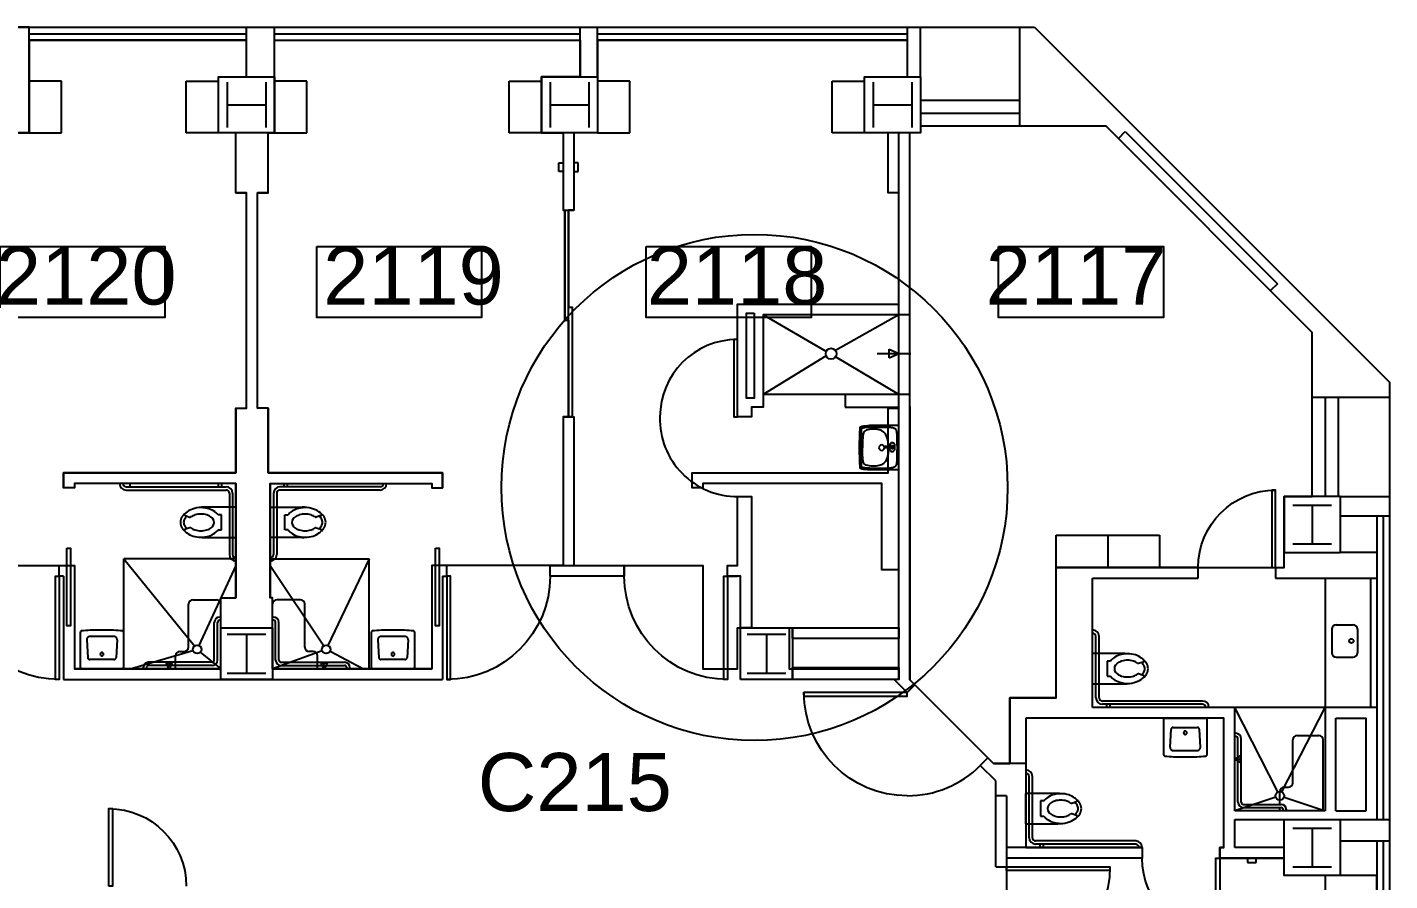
# Model space of a CAD drawing. Header units: inches. Extents: x -281 to 5521, y -151 to 3105.
# Drawn here: x 4575 to 5208, y 2558 to 2954 of the extents above; entities that cross this region are included whole.
import ezdxf
from ezdxf.enums import TextEntityAlignment as Align

# ---------------------------------------------------------------- set-up
doc = ezdxf.new("R2010")
doc.units = ezdxf.units.IN
doc.header["$LTSCALE"] = 48
doc.header["$MEASUREMENT"] = 0
doc.layers.get('0').update_dxf_attribs({"linetype": 'CONTINUOUS'})
for name, color, linetype in [('A-ANNO-RNUM', 4, 'CONTINUOUS'), ('A-DOOR', 2, 'CONTINUOUS'), ('A-Door-New', 2, 'CONTINUOUS'), ('A-FLOR-CASE', 3, 'CONTINUOUS'), ('A-FLOR-PFIX', 2, 'CONTINUOUS'), ('A-WALL-FULL', 6, 'CONTINUOUS'), ('A-Wall-New', 3, 'CONTINUOUS'), ('S-COLS', 5, 'CONTINUOUS'), ('X-MEDGAS', 5, 'CONTINUOUS')]:
    doc.layers.add(name, color=color, linetype=linetype)
doc.styles.add('ARIAL', font='arial.ttf')
doc.styles.get("Standard").update_dxf_attribs({"font": 'SIMPLEX.SHX'})

# ---------------------------------------------------------------- blocks, each defined once
blk = doc.blocks.new('*U195')
for p, q in [((0, 0), (0, 0)), ((-48, 0), (-48, 0))]:
    blk.add_line(p, q)
blk.add_lwpolyline([(0, 0), (0, 48), (-1.75, 48), (-1.75, 0)], close=True)
blk.add_arc((0, 0), 48, 90, 180)
blk = doc.blocks.new('*U196')
for p, q in [((0, 0), (0, 0)), ((48, 0), (48, 0))]:
    blk.add_line(p, q)
blk.add_lwpolyline([(0, 0), (0, 48), (1.75, 48), (1.75, 0)], close=True)
blk.add_arc((0, 0), 48, 0, 90)
blk = doc.blocks.new('*U201')
for p, q in [((0, 0), (0, 0)), ((36, 0), (36, 0))]:
    blk.add_line(p, q)
blk.add_lwpolyline([(0, 0), (0, -36), (1.75, -36), (1.75, 0)], close=True)
blk.add_arc((0, 0), 36, 270, 0)
blk = doc.blocks.new('*U154')
for p, q in [((0, 0), (0, 0)), ((-36, 0), (-36, 0))]:
    blk.add_line(p, q)
blk.add_lwpolyline([(0, 0), (0, -36), (-1.75, -36), (-1.75, 0)], close=True)
blk.add_arc((0, 0), 36, 180, 270)
blk = doc.blocks.new('*U197')
for p, q in [((0, 0), (0, 0)), ((-36, 0), (-36, 0))]:
    blk.add_line(p, q)
blk.add_lwpolyline([(0, 0), (0, 36), (-1.75, 36), (-1.75, 0)], close=True)
blk.add_arc((0, 0), 36, 90, 180)
blk = doc.blocks.new('std wall sink')
for p, q in [((3933.3, 2710.82), (3949.85, 2710.82)), ((3950.35, 2710.32), (3950.35, 2691.32)), ((3935.35, 2706.36), (3935.35, 2695.28)), ((3936.93, 2707.86), (3945.15, 2707.4)), ((3946.1, 2706.4), (3946.1, 2695.24)), ((3949.85, 2690.82), (3933.3, 2690.82)), ((3936.93, 2693.78), (3945.15, 2694.24))]:
    blk.add_line(p, q)
for points in [[(3932.8, 2710.37, 0.007949), (3932.47, 2706.22, 0.014949), (3932.4, 2704.01, 0.000949), (3932.39, 2700.82, 0.000949), (3932.4, 2697.63, 0.014949), (3932.47, 2695.42, 0.007949), (3932.8, 2691.27)], [(3933.3, 2710.82, 0.061553), (3933.16, 2710.8, 0.084107), (3933.07, 2710.76, 0.039062), (3932.97, 2710.68, 0.039062), (3932.89, 2710.6, 0.084107), (3932.83, 2710.5, 0.061553), (3932.8, 2710.37)], [(3950.35, 2710.32, 0.065543), (3950.33, 2710.47, 0.087946), (3950.28, 2710.57, 0.043207), (3950.2, 2710.67, 0.043207), (3950.1, 2710.75, 0.087946), (3950, 2710.8, 0.065543), (3949.85, 2710.82)], [(3936.93, 2707.86, 0.050866), (3936.57, 2707.84, 0.073218), (3936.33, 2707.77, 0.028563), (3935.99, 2707.58, 0.050866), (3935.82, 2707.45, 0.050866), (3935.67, 2707.28, 0.028563), (3935.47, 2706.95, 0.073218), (3935.38, 2706.72, 0.050866), (3935.35, 2706.36)], [(3946.1, 2706.4, 0.063221), (3946.06, 2706.69, 0.085725), (3945.97, 2706.88, 0.040781), (3945.82, 2707.08, 0.040781), (3945.63, 2707.25, 0.085725), (3945.44, 2707.35, 0.063221), (3945.15, 2707.4)], [(3932.8, 2691.27, 0.061553), (3932.83, 2691.13, 0.084107), (3932.89, 2691.04, 0.039062), (3932.97, 2690.95, 0.039062), (3933.07, 2690.88, 0.084107), (3933.16, 2690.84, 0.061553), (3933.3, 2690.82)], [(3935.35, 2695.28, 0.050866), (3935.38, 2694.92, 0.073218), (3935.47, 2694.69, 0.028563), (3935.67, 2694.36, 0.050866), (3935.82, 2694.19, 0.050866), (3935.99, 2694.06, 0.028563), (3936.33, 2693.87, 0.073218), (3936.57, 2693.8, 0.050866), (3936.93, 2693.78)], [(3945.15, 2694.24, 0.063221), (3945.44, 2694.29, 0.085725), (3945.63, 2694.39, 0.040781), (3945.82, 2694.56, 0.040781), (3945.97, 2694.75, 0.085725), (3946.06, 2694.95, 0.063221), (3946.1, 2695.24)], [(3949.85, 2690.82, 0.065543), (3950, 2690.84, 0.087946), (3950.1, 2690.89, 0.043207), (3950.2, 2690.97, 0.043207), (3950.28, 2691.07, 0.087946), (3950.33, 2691.17, 0.065543), (3950.35, 2691.32)]]:
    blk.add_lwpolyline(points, format="xyb")
blk.add_lwpolyline([(3943.47, 2700.08, 0.043661), (3943.6, 2700.07, 0.043661), (3943.73, 2700.08, 0.043661), (3943.85, 2700.11, 0.043661), (3943.97, 2700.17, 0.043661), (3944.08, 2700.24, 0.043661), (3944.17, 2700.34, 0.043661), (3944.25, 2700.44, 0.043661), (3944.3, 2700.56, 0.043661), (3944.34, 2700.69, 0.043661), (3944.35, 2700.82, 0.043661), (3944.34, 2700.95, 0.043661), (3944.3, 2701.08, 0.043661), (3944.25, 2701.19, 0.043661), (3944.17, 2701.3, 0.043661), (3944.08, 2701.39, 0.043661), (3943.97, 2701.47, 0.043661), (3943.85, 2701.52, 0.043661), (3943.73, 2701.56, 0.043661), (3943.6, 2701.57, 0.043661), (3943.47, 2701.56, 0.043661), (3943.34, 2701.52, 0.043661), (3943.22, 2701.47, 0.043661), (3943.12, 2701.39, 0.043661), (3943.02, 2701.3, 0.043661), (3942.95, 2701.19, 0.043661), (3942.89, 2701.08, 0.043661), (3942.86, 2700.95, 0.043661), (3942.85, 2700.82, 0.043661), (3942.86, 2700.69, 0.043661), (3942.89, 2700.56, 0.043661), (3942.95, 2700.44, 0.043661), (3943.02, 2700.34, 0.043661), (3943.12, 2700.24, 0.043661), (3943.22, 2700.17, 0.043661), (3943.34, 2700.11, 0.043661)], format="xyb", close=True)
blk = doc.blocks.new('sink')
for p, q in [((3840, -156.5), (3840, -167.5)), ((3842, -154.5), (3850, -154.5)), ((3852, -156.5), (3852, -167.5)), ((3842, -169.5), (3850, -169.5))]:
    blk.add_line(p, q)
blk.add_circle((3849.15, -162), 0.977)
for centre, start, end in [((3842, -156.5), 90, 180), ((3850, -156.5), 0, 90), ((3842, -167.5), 180, 270), ((3850, -167.5), 270, 0)]:
    blk.add_arc(centre, 2, start, end)
blk = doc.blocks.new('*U228')
for p, q in [((0, 0), (0, 5)), ((48, 0), (48, 5))]:
    blk.add_line(p, q)
blk.add_lwpolyline([(0, 0), (0, -48), (1.75, -48), (1.75, 0)], close=True)
blk.add_arc((0, 0), 48, 270, 0)
blk = doc.blocks.new('TRA_Lav2')
for p, q in [((-10.25, 0), (-10.25, -13.69)), ((-10.25, 0), (10.25, 0)), ((10.25, 0), (10.25, -13.69)), ((-9.5, -13.69), (-9.5, -4.38)), ((9.5, -13.69), (9.5, -4.38)), ((9.5, -13.69), (9.5, -4.38))]:
    blk.add_line(p, q)
for points in [[(0, -4.69, 0.096281), (-5.38, -5.73, 0.241749), (-8.31, -9.12, 0.139337), (-8.08, -15.21, 0.293749), (-6.4, -16.58, 0.028065), (0, -16.94)], [(0, -4.69, -0.096281), (5.38, -5.73, -0.241749), (8.31, -9.12, -0.139337), (8.08, -15.21, -0.293749), (6.4, -16.58, -0.028065), (0, -16.94)]]:
    blk.add_lwpolyline(points, format="xyb")
blk.add_circle((0, -8), 1.25)
for centre, radius, start, end in [((-3.09, -4.38), 6.41, 162.4135, 180), ((-7.29, -3.04), 2, 92.78842, 162.4135), ((-0.26, -147.49), 146.61, 87.00285, 92.78842), ((7.3, -3.07), 2, 17.22419, 87.00285), ((3.09, -4.38), 6.41, 0, 17.5865), ((3.09, -4.38), 6.41, 0, 17.22419), ((11.82, -13.69), 22.07, 180, 189.20254), ((-8.98, -17.06), 1, 189.20254, 267.53936), ((11.82, -13.69), 21.32, 180, 187.48217), ((-8.33, -16.33), 1, 187.48217, 267.70988), ((0, 191.89), 210.14, 267.53936, 272.46064), ((0, 191.89), 209.39, 267.70988, 272.29012), ((8.33, -16.33), 1, 272.29012, 352.51783), ((8.33, -16.33), 1, 272.29012, 352.51783), ((8.98, -17.06), 1, 272.46064, 350.79746), ((8.98, -17.06), 1, 272.46064, 350.79746), ((-11.82, -13.69), 21.32, 352.51783, 0), ((-11.82, -13.69), 21.32, 352.51783, 0), ((-11.82, -13.69), 22.07, 350.79746, 0), ((-11.82, -13.69), 22.07, 350.79746, 0)]:
    blk.add_arc(centre, radius, start, end)
blk = doc.blocks.new('*U229')
for p, q in [((-36, 0), (-36, 0)), ((0, 0), (0, 0))]:
    blk.add_line(p, q)
blk.add_lwpolyline([(0, 0), (0, 36), (-1.75, 36), (-1.75, 0)], close=True)
blk.add_arc((0, 0), 36, 90, 180)
blk = doc.blocks.new('Touchless Sensor')
for p, q in [((-1.01, -1.34), (-1.01, 1.34)), ((0.89, 0), (-0.89, 0)), ((0, -0.89), (0, 0.89)), ((0, 0.34), (3.48, 0.34)), ((1.01, 1.34), (1.36, 0.34)), ((0, -0.34), (3.48, -0.34)), ((1.01, -1.34), (1.36, -0.34))]:
    blk.add_line(p, q)
for centre, radius, start, end in [((0, 1), 1.06, 18.65403, 161.34597), ((0, 0), 0.671, 30.45109, 329.54891), ((0, 0), 0.34, 90, 270), ((3.48, 0), 0.34, 270, 90), ((0, -1), 1.06, 198.65403, 341.34597)]:
    blk.add_arc(centre, radius, start, end)
blk = doc.blocks.new('*U193')
for p, q in [((0, 0), (0, 0)), ((-48, 0), (-48, 0))]:
    blk.add_line(p, q)
blk.add_lwpolyline([(0, 0), (0, -48), (-1.75, -48), (-1.75, 0)], close=True)
blk.add_arc((0, 0), 48, 180, 270)

msp = doc.modelspace()

# ---------------------------------------------------------------- linework, layer by layer
msp.add_circle((4912.44, 2740.2), 117.57)
at = {"layer": 'A-DOOR'}
for points in [[(4826, 2818), (4824.25, 2818), (4824.25, 2869), (4826, 2869)], [(4826, 2824), (4827.75, 2824), (4827.75, 2773), (4826, 2773), (4826, 2869)]]:
    msp.add_lwpolyline(points, dxfattribs=at)
for points in [[(4593, 2712), (4594.75, 2712), (4594.75, 2676), (4593, 2676)], [(4764.25, 2712), (4766, 2712), (4766, 2676), (4764.25, 2676)]]:
    msp.add_lwpolyline(points, close=True, dxfattribs=at)
for centre, radius, start, end in [((4904.51, 2771.99), 36.02, 178.50119, 270.3267), ((4983.38, 2644.97), 48, 270, 315)]:
    msp.add_arc(centre, radius, start, end, dxfattribs=at)
at = {"layer": 'A-FLOR-CASE'}
for p, q in [((4590.5, 2929), (4575.5, 2929)), ((4590.5, 2905), (4590.5, 2929)), ((4648.5, 2905), (4648.5, 2929)), ((4648.5, 2929), (4663.5, 2929)), ((4704.5, 2929), (4689.5, 2929)), ((4704.5, 2905), (4704.5, 2929)), ((4798.5, 2905), (4798.5, 2929)), ((4798.5, 2929), (4813.5, 2929)), ((4854.5, 2929), (4839.5, 2929)), ((4854.5, 2905), (4854.5, 2929)), ((4948.5, 2905), (4948.5, 2929)), ((4948.5, 2929), (4963.5, 2929)), ((4575.5, 2905), (4590.5, 2905)), ((4663.5, 2905), (4648.5, 2905)), ((4689.5, 2905), (4704.5, 2905)), ((4813.5, 2905), (4798.5, 2905)), ((4839.5, 2905), (4854.5, 2905)), ((4963.5, 2905), (4948.5, 2905)), ((4821.5, 2887), (4821.5, 2891)), ((4821.5, 2891), (4823.5, 2891)), ((4823.5, 2887), (4821.5, 2887)), ((4830.5, 2891), (4828.5, 2891)), ((4828.5, 2887), (4830.5, 2887)), ((4830.5, 2887), (4830.5, 2891)), ((5052.5, 2718), (5100.5, 2718)), ((5052.5, 2703), (5052.5, 2718)), ((5076.5, 2718), (5076.5, 2703)), ((5100.5, 2718), (5100.5, 2703)), ((5177.48, 2698), (5177.48, 2638)), ((5141.5, 2568), (5141.5, 2566)), ((5141.5, 2566), (5145.5, 2566)), ((5145.5, 2566), (5145.5, 2568)), ((5201.5, 2560), (5177.5, 2560)), ((5177.5, 2560), (5177.5, 2545)), ((5201.5, 2560), (5201.5, 2545))]:
    msp.add_line(p, q, dxfattribs=at)
at = {"layer": 'A-FLOR-PFIX'}
for p, q in [((4945.72, 2803.38), (4916.5, 2820.38)), ((4979.5, 2820.38), (4950, 2803.85)), ((4975, 2804.45), (4979.5, 2802.45)), ((4975, 2800.45), (4975, 2804.45)), ((4945.68, 2801.4), (4916.5, 2783.44)), ((4979.5, 2783.44), (4950.03, 2800.88)), ((4969.33, 2802.45), (4985.08, 2802.45)), ((4975, 2800.45), (4979.5, 2802.45)), ((4954.5, 2783.44), (4916.5, 2783.44)), ((4620.5, 2740.51), (4667, 2740.51)), ((4622.5, 2740.51), (4622.5, 2742)), ((4663.5, 2740.51), (4663.5, 2742.01)), ((4665, 2740.51), (4665, 2742.01)), ((4738.5, 2740.51), (4692, 2740.51)), ((4694, 2740.51), (4694, 2742.01)), ((4695.5, 2740.51), (4695.5, 2742.01)), ((4620.5, 2739.01), (4667, 2739.01)), ((4668.5, 2737.51), (4668.5, 2709.01)), ((4670, 2737.51), (4670, 2709.01)), ((4689, 2737.51), (4689, 2709.01)), ((4690.5, 2737.51), (4690.5, 2709.01)), ((4738.5, 2739.01), (4692, 2739.01)), ((4671.5, 2731.01), (4656.62, 2731.01)), ((4671.5, 2717.01), (4671.5, 2731.01)), ((4687.5, 2717.01), (4687.5, 2731.01)), ((4687.5, 2731.01), (4702.37, 2731.01)), ((4647.97, 2727.17), (4650.2, 2726.43)), ((4650.2, 2721.48), (4648, 2720.76)), ((4664.79, 2727.46), (4663.24, 2727.46)), ((4664.79, 2720.46), (4664.79, 2727.46)), ((4694.21, 2720.46), (4694.21, 2727.46)), ((4694.21, 2727.46), (4695.76, 2727.46)), ((4711.03, 2727.17), (4708.8, 2726.43)), ((4708.8, 2721.48), (4711, 2720.76)), ((4656.62, 2717.01), (4671.5, 2717.01)), ((4663.24, 2720.46), (4664.79, 2720.46)), ((4702.37, 2717.01), (4687.5, 2717.01)), ((4695.76, 2720.46), (4694.21, 2720.46)), ((4619.5, 2707), (4652.27, 2666.57)), ((4671.5, 2707), (4619.5, 2707)), ((4619.5, 2656), (4619.5, 2707)), ((4671.5, 2704), (4654.34, 2666.82)), ((4687.5, 2707), (4733.5, 2707)), ((4687.5, 2704), (4712.39, 2666.66)), ((4733.5, 2707), (4714.25, 2666.85)), ((4733.5, 2656), (4733.5, 2707)), ((4649.5, 2666), (4649.5, 2686)), ((4651.5, 2688), (4662.5, 2688)), ((4701.5, 2688), (4690.5, 2688)), ((4703.5, 2666), (4703.5, 2686)), ((4661.5, 2660), (4661.5, 2677.5)), ((4663, 2660), (4663, 2677.5)), ((4664, 2680), (4664.5, 2680)), ((4664, 2678.5), (4664.5, 2678.5)), ((4689, 2680), (4688.5, 2680)), ((4689, 2678.5), (4688.5, 2678.5)), ((4690, 2660), (4690, 2677.5)), ((4691.5, 2660), (4691.5, 2677.5)), ((5071, 2642.5), (5071, 2671)), ((5072.5, 2642.5), (5072.5, 2671)), ((4622.5, 2656), (4651.58, 2664.44)), ((4660.5, 2659), (4631, 2659)), ((4639, 2658.6), (4640.5, 2656)), ((4639, 2658.6), (4642, 2658.6)), ((4642, 2658.6), (4640.5, 2656)), ((4643.5, 2656), (4643.5, 2662)), ((4645.5, 2664), (4647.5, 2664)), ((4654.99, 2663.66), (4664.5, 2656)), ((4711.63, 2664.3), (4688.5, 2656)), ((4692.5, 2659), (4722, 2659)), ((4707.5, 2664), (4705.5, 2664)), ((4709.5, 2656), (4709.5, 2662)), ((4711, 2658.6), (4712.5, 2656)), ((4714, 2658.6), (4711, 2658.6)), ((4714, 2658.6), (4712.5, 2656)), ((4730.5, 2656), (4715.27, 2664.06)), ((5084.37, 2663), (5069.5, 2663)), ((5069.5, 2649), (5069.5, 2663)), ((5077.76, 2659.55), (5076.21, 2659.55)), ((5076.21, 2659.55), (5076.21, 2652.55)), ((5090.8, 2658.52), (5093, 2659.25)), ((4628.5, 2656.5), (4628.5, 2656)), ((4630, 2656.5), (4630, 2656)), ((4660.5, 2657.5), (4631, 2657.5)), ((4692.5, 2657.5), (4722, 2657.5)), ((4723, 2656.5), (4723, 2656)), ((4724.5, 2656.5), (4724.5, 2656)), ((5076.21, 2652.55), (5077.76, 2652.55)), ((5093.03, 2652.84), (5090.8, 2653.58)), ((5069.5, 2649), (5084.37, 2649)), ((5120.5, 2641), (5074, 2641)), ((5120.5, 2639.5), (5074, 2639.5)), ((5076, 2639.5), (5076, 2638)), ((5077.5, 2639.5), (5077.5, 2638)), ((5177.5, 2638), (5135.5, 2638)), ((5155.59, 2598.78), (5135.5, 2638)), ((5157.41, 2598.78), (5177.5, 2638)), ((5136, 2626), (5135.5, 2626)), ((5136, 2624.5), (5135.5, 2624.5)), ((5137, 2594), (5137, 2623.5)), ((5138.5, 2594), (5138.5, 2623.5)), ((5162.5, 2603), (5162.5, 2623)), ((5164.5, 2625), (5174.5, 2625)), ((5176.5, 2590), (5176.5, 2623)), ((5138.1, 2615.5), (5135.5, 2614)), ((5138.1, 2612.5), (5135.5, 2614)), ((5138.1, 2615.5), (5138.1, 2612.5)), ((5040, 2577.5), (5040, 2606)), ((5041.5, 2577.5), (5041.5, 2606)), ((5053.37, 2598), (5038.5, 2598)), ((5038.5, 2584), (5038.5, 2598)), ((5154.6, 2596.37), (5135.5, 2590)), ((5156.5, 2593), (5156.5, 2599)), ((5158.4, 2596.37), (5177.5, 2590)), ((5158.5, 2601), (5160.5, 2601)), ((5046.76, 2594.55), (5045.21, 2594.55)), ((5045.21, 2594.55), (5045.21, 2587.55)), ((5059.8, 2593.52), (5062, 2594.25)), ((5062.03, 2587.84), (5059.8, 2588.58)), ((5139.5, 2593), (5157, 2593)), ((5139.5, 2591.5), (5157, 2591.5)), ((5156.5, 2590), (5156.5, 2591.5)), ((5158, 2590.5), (5158, 2590)), ((5159.5, 2590.5), (5159.5, 2590)), ((5038.5, 2584), (5053.37, 2584)), ((5045.21, 2587.55), (5046.76, 2587.55)), ((5089.5, 2576), (5043, 2576)), ((5089.5, 2574.5), (5043, 2574.5)), ((5045, 2574.5), (5045, 2573)), ((5046.5, 2574.5), (5046.5, 2573))]:
    msp.add_line(p, q, dxfattribs=at)
for centre, radius in [((4948, 2802.34), 2.5), ((4653.5, 2665), 2), ((4713.5, 2665), 2), ((5156.5, 2597), 2)]:
    msp.add_circle(centre, radius, dxfattribs=at)
for centre, radius, start, end in [((4620.5, 2742.01), 3, 180, 270), ((4620.5, 2742.01), 1.5, 180, 270), ((4667, 2737.51), 3, 0, 90), ((4692, 2737.51), 3, 90, 180), ((4738.5, 2742.01), 1.5, 270, 0), ((4738.5, 2742.01), 3, 270, 0), ((4667, 2737.51), 1.5, 0, 90), ((4692, 2737.51), 1.5, 90, 180), ((4653.36, 2722.08), 8.18, 122.76851, 147.23827), ((4648.13, 2727.64), 0.5, 134.32793, 251.75615), ((4655.33, 2719.02), 11.82, 104.92898, 122.76846), ((4656.62, 2714.17), 16.84, 90.00001, 104.92893), ((4655.29, 2718.46), 9.38, 90.00002, 107.14159), ((4655.29, 2718.46), 12.38, 72.85837, 98.26507), ((4655.29, 2718.46), 9.38, 72.85841, 89.99998), ((4656.12, 2721.16), 9.56, 53.32755, 72.85833), ((4657.39, 2722.87), 7.43, 38.13522, 53.32748), ((4701.61, 2722.87), 7.43, 126.67252, 141.86478), ((4702.88, 2721.16), 9.56, 107.14167, 126.67245), ((4703.71, 2718.46), 12.38, 81.73493, 107.14163), ((4703.71, 2718.46), 9.38, 90.00002, 107.14159), ((4702.37, 2714.17), 16.84, 75.07107, 89.99999), ((4703.71, 2718.46), 9.38, 72.85841, 89.99998), ((4703.67, 2719.02), 11.82, 57.23154, 75.07102), ((4705.64, 2722.08), 8.18, 32.76173, 57.23149), ((4710.87, 2727.64), 0.5, 288.24385, 45.67207), ((4650.37, 2724.01), 4.62, 147.23826, 180.00004), ((4650.37, 2724.01), 4.62, 179.99996, 212.76174), ((4653.36, 2725.93), 8.18, 212.76165, 226.69026), ((4650.37, 2724.01), 3.12, 147.23824, 180.00003), ((4650.37, 2724.01), 3.12, 179.99997, 212.76176), ((4653.36, 2722.08), 6.68, 133.68583, 147.23833), ((4653.36, 2725.93), 6.68, 212.76172, 227.24351), ((4650.36, 2726.91), 0.5, 251.75622, 305.5172), ((4650.36, 2721.01), 0.5, 54.4828, 108.24378), ((4654.46, 2721.16), 6.56, 107.14169, 125.51708), ((4654.46, 2726.75), 6.56, 234.48292, 252.85831), ((4656.12, 2721.16), 6.56, 53.32753, 72.85831), ((4656.12, 2726.75), 6.56, 287.14169, 306.67247), ((4657.39, 2722.87), 4.43, 38.13523, 53.32749), ((4657.39, 2725.04), 4.43, 306.67251, 321.86477), ((4658.66, 2723.96), 2.76, 323.41905, 36.58095), ((4700.34, 2723.96), 2.76, 143.41905, 216.58095), ((4701.61, 2722.87), 4.43, 126.67251, 141.86477), ((4701.61, 2725.04), 4.43, 218.13523, 233.32749), ((4702.88, 2721.16), 6.56, 107.14169, 126.67247), ((4702.88, 2726.75), 6.56, 233.32753, 252.85831), ((4704.54, 2721.16), 6.56, 54.48292, 72.85831), ((4704.54, 2726.75), 6.56, 287.14169, 305.51708), ((4708.64, 2726.91), 0.5, 234.4828, 288.24378), ((4708.64, 2721.01), 0.5, 71.75622, 125.5172), ((4705.64, 2725.93), 6.68, 312.75649, 327.23828), ((4705.64, 2722.08), 6.68, 32.76167, 46.31417), ((4708.63, 2724.01), 3.12, 359.99997, 32.76176), ((4708.63, 2724.01), 3.12, 327.23824, 0.00003), ((4705.64, 2725.93), 8.18, 313.30974, 327.23835), ((4708.63, 2724.01), 4.62, 359.99996, 32.76174), ((4708.63, 2724.01), 4.62, 327.23826, 0.00004), ((4648.15, 2720.28), 0.5, 108.24375, 223.42586), ((4653.18, 2725.04), 7.43, 223.42584, 233.32752), ((4654.46, 2726.75), 9.56, 233.32752, 252.85836), ((4655.29, 2729.45), 12.38, 252.85836, 270), ((4655.29, 2729.45), 9.38, 252.85841, 269.99998), ((4656.62, 2733.84), 16.84, 264.80463, 270), ((4655.29, 2729.45), 9.38, 270.00002, 287.14159), ((4655.29, 2729.45), 12.38, 270.00003, 287.1416), ((4656.12, 2726.75), 9.56, 287.14167, 306.67245), ((4657.39, 2725.04), 7.43, 306.6725, 321.86476), ((4701.61, 2725.04), 7.43, 218.13524, 233.3275), ((4702.88, 2726.75), 9.56, 233.32755, 252.85833), ((4703.71, 2729.45), 12.38, 252.8584, 269.99997), ((4703.71, 2729.45), 9.38, 252.85841, 269.99998), ((4702.37, 2733.84), 16.84, 270, 275.19537), ((4703.71, 2729.45), 9.38, 270.00002, 287.14159), ((4703.71, 2729.45), 12.38, 270, 287.14164), ((4704.54, 2726.75), 9.56, 287.14164, 306.67248), ((4705.82, 2725.04), 7.43, 306.67248, 316.57416), ((4710.85, 2720.28), 0.5, 316.57414, 71.75625), ((4671.5, 2709.01), 3, 180, 270), ((4671.5, 2709.01), 1.5, 180, 270), ((4687.5, 2709.01), 1.5, 270, 0), ((4687.5, 2709.01), 3, 270, 0), ((4651.5, 2686), 2, 90, 180), ((4690.5, 2686), 2, 90, 180), ((4701.5, 2686), 2, 0, 90), ((4664, 2677.5), 2.5, 90, 180), ((4664, 2677.5), 1, 90, 180), ((4689, 2677.5), 2.5, 0, 90), ((4689, 2677.5), 1, 0, 90), ((5069.5, 2671), 3, 0, 90), ((5069.5, 2671), 1.5, 0, 90), ((4647.5, 2666), 2, 270, 0), ((4705.5, 2666), 2, 180, 270), ((4631, 2656.5), 2.5, 90, 180), ((4645.5, 2662), 2, 90, 180), ((4660.5, 2660), 2.5, 270, 0), ((4660.5, 2660), 1, 270, 0), ((4692.5, 2660), 2.5, 180, 270), ((4692.5, 2660), 1, 180, 270), ((4707.5, 2662), 2, 0, 90), ((4722, 2656.5), 2.5, 0, 90), ((5083.61, 2654.96), 7.43, 126.6725, 141.86476), ((5084.88, 2653.25), 9.56, 107.14167, 126.67245), ((5083.61, 2654.96), 4.43, 126.67251, 141.86477), ((5084.88, 2653.25), 6.56, 107.14169, 126.67247), ((5085.71, 2650.56), 12.38, 90.00003, 107.1416), ((5085.71, 2650.56), 9.38, 90.00002, 107.14159), ((5084.37, 2646.16), 16.84, 84.80463, 90), ((5085.71, 2650.56), 12.38, 72.85836, 90), ((5085.71, 2650.56), 9.38, 72.85841, 89.99998), ((5086.54, 2653.25), 6.56, 54.48292, 72.85831), ((5086.54, 2653.25), 9.56, 53.32752, 72.85836), ((5090.64, 2659), 0.5, 234.4828, 288.24378), ((5087.64, 2654.07), 6.68, 32.76172, 47.24351), ((5087.82, 2654.96), 7.43, 43.42584, 53.32752), ((5092.85, 2659.73), 0.5, 288.24375, 43.42586), ((5087.64, 2654.07), 8.18, 32.76165, 46.69026), ((5090.63, 2656), 4.62, 359.99996, 32.76174), ((4631, 2656.5), 1, 90, 180), ((4722, 2656.5), 1, 360, 90), ((5083.61, 2657.14), 7.43, 218.13522, 233.32748), ((5082.34, 2656.05), 2.76, 143.41905, 216.58095), ((5083.61, 2657.14), 4.43, 218.13523, 233.32749), ((5084.88, 2658.85), 6.56, 233.32753, 252.85831), ((5085.71, 2661.54), 9.38, 252.85841, 269.99998), ((5085.71, 2661.54), 9.38, 270.00002, 287.14159), ((5086.54, 2658.85), 6.56, 287.14169, 305.51708), ((5090.64, 2653.1), 0.5, 71.75622, 125.5172), ((5087.64, 2657.93), 8.18, 302.76851, 327.23827), ((5087.64, 2657.93), 6.68, 313.68583, 327.23833), ((5092.87, 2652.37), 0.5, 314.32793, 71.75615), ((5090.63, 2656), 3.12, 359.99997, 32.76176), ((5090.63, 2656), 3.12, 327.23824, 0.00003), ((5090.63, 2656), 4.62, 327.23826, 0.00004), ((5084.88, 2658.85), 9.56, 233.32755, 252.85833), ((5085.71, 2661.54), 12.38, 252.85837, 278.26507), ((5084.37, 2665.84), 16.84, 270.00001, 284.92893), ((5085.67, 2660.99), 11.82, 284.92898, 302.76846), ((5074, 2642.5), 3, 180, 270), ((5074, 2642.5), 1.5, 180, 270), ((5120.5, 2638), 3, 0, 90), ((5120.5, 2638), 1.5, 0, 90), ((5136, 2623.5), 2.5, 360, 90), ((5136, 2623.5), 1, 360, 90), ((5164.5, 2623), 2, 90, 180), ((5174.5, 2623), 2, 0, 90), ((5038.5, 2606), 3, 0, 90), ((5038.5, 2606), 1.5, 0, 90), ((5160.5, 2603), 2, 270, 0), ((5052.61, 2589.96), 7.43, 126.6725, 141.86476), ((5053.88, 2588.25), 9.56, 107.14167, 126.67245), ((5054.71, 2585.56), 12.38, 90.00003, 107.1416), ((5054.71, 2585.56), 9.38, 90.00002, 107.14159), ((5053.37, 2581.16), 16.84, 84.80463, 90), ((5054.71, 2585.56), 12.38, 72.85836, 90), ((5054.71, 2585.56), 9.38, 72.85841, 89.99998), ((5055.54, 2588.25), 9.56, 53.32752, 72.85836), ((5056.82, 2589.96), 7.43, 43.42584, 53.32752), ((5061.85, 2594.73), 0.5, 288.24375, 43.42586), ((5056.64, 2589.07), 8.18, 32.76165, 46.69026), ((5158.5, 2599), 2, 90, 180), ((5051.34, 2591.05), 2.76, 143.41905, 216.58095), ((5052.61, 2589.96), 4.43, 126.67251, 141.86477), ((5052.61, 2592.14), 4.43, 218.13523, 233.32749), ((5053.88, 2588.25), 6.56, 107.14169, 126.67247), ((5053.88, 2593.85), 6.56, 233.32753, 252.85831), ((5055.54, 2588.25), 6.56, 54.48292, 72.85831), ((5055.54, 2593.85), 6.56, 287.14169, 305.51708), ((5059.64, 2594), 0.5, 234.4828, 288.24378), ((5059.64, 2588.1), 0.5, 71.75622, 125.5172), ((5056.64, 2592.93), 8.18, 302.76851, 327.23827), ((5056.64, 2589.07), 6.68, 32.76172, 47.24351), ((5056.64, 2592.93), 6.68, 313.68583, 327.23833), ((5059.63, 2591), 3.12, 359.99997, 32.76176), ((5059.63, 2591), 3.12, 327.23824, 0.00003), ((5059.63, 2591), 4.62, 359.99996, 32.76174), ((5059.63, 2591), 4.62, 327.23826, 0.00004), ((5139.5, 2594), 2.5, 180, 270), ((5139.5, 2594), 1, 180, 270), ((5157, 2590.5), 2.5, 360, 90), ((5157, 2590.5), 1, 360, 90), ((5052.61, 2592.14), 7.43, 218.13522, 233.32748), ((5053.88, 2593.85), 9.56, 233.32755, 252.85833), ((5054.71, 2596.54), 12.38, 252.85837, 278.26507), ((5054.71, 2596.54), 9.38, 252.85841, 269.99998), ((5053.37, 2600.84), 16.84, 270.00001, 284.92893), ((5054.71, 2596.54), 9.38, 270.00002, 287.14159), ((5054.67, 2595.99), 11.82, 284.92898, 302.76846), ((5061.87, 2587.37), 0.5, 314.32793, 71.75615), ((5043, 2577.5), 3, 180, 270), ((5043, 2577.5), 1.5, 180, 270), ((5089.5, 2573), 3, 0, 90), ((5089.5, 2573), 1.5, 0, 90)]:
    msp.add_arc(centre, radius, start, end, dxfattribs=at)
at = {"layer": 'A-WALL-FULL'}
for p, q in [((4077.5, 2954), (5042.5, 2954)), ((4575.5, 2951), (4676.5, 2951)), ((4676.5, 2931), (4676.5, 2954)), ((4689.5, 2931), (4689.5, 2954)), ((4689.5, 2951), (4831.5, 2951)), ((4831.5, 2931), (4831.5, 2954)), ((4839.5, 2931), (4839.5, 2954)), ((4839.5, 2951), (4983.5, 2951)), ((4983.5, 2931), (4983.5, 2954)), ((4989.5, 2931), (4989.5, 2954)), ((5035.5, 2954), (5035.5, 2908)), ((5042.5, 2954), (5207.5, 2789)), ((4575.5, 2948), (4676.5, 2948)), ((4689.5, 2948), (4831.5, 2948)), ((4839.5, 2948), (4983.5, 2948)), ((5035.5, 2920), (4989.4, 2920)), ((5035.5, 2914), (4989.4, 2914)), ((4671.5, 2877), (4671.5, 2905)), ((4686.5, 2877), (4686.5, 2905)), ((4823.5, 2905), (4823.5, 2869)), ((4828.5, 2905), (4828.5, 2869)), ((4979.5, 2825.38), (4979.5, 2905)), ((4984.5, 2905), (4984.61, 2650.81)), ((5075.77, 2908), (4989.5, 2908)), ((5075.77, 2908), (5171.5, 2812.27)), ((5081.43, 2902.34), (5084.61, 2905.53)), ((5084.61, 2905.53), (5155.32, 2834.81)), ((4671.5, 2877), (4676.5, 2877)), ((4676.5, 2777), (4676.5, 2877)), ((4681.5, 2777), (4681.5, 2877)), ((4686.5, 2877), (4681.5, 2877)), ((4823.5, 2869), (4828.5, 2869)), ((5155.32, 2834.81), (5152.14, 2831.63)), ((4979.5, 2783.44), (4979.5, 2820.38)), ((5171.5, 2736), (5171.5, 2812.27)), ((5207.5, 2175), (5207.5, 2789)), ((4984.5, 2783.44), (4954.5, 2783.44)), ((4954.5, 2783.44), (4954.5, 2777.44)), ((5207.5, 2782), (5171.5, 2782)), ((5177.5, 2782), (5177.5, 2736)), ((5183.5, 2782), (5183.5, 2736)), ((4671.5, 2777), (4671.5, 2747)), ((4671.5, 2777), (4676.5, 2777)), ((4686.5, 2777), (4681.5, 2777)), ((4686.5, 2777), (4686.5, 2747)), ((4823.5, 2773), (4828.5, 2773)), ((4823.5, 2773), (4823.5, 2704)), ((4828.5, 2773), (4828.5, 2704)), ((4954.5, 2777.44), (4979.5, 2777.44)), ((4979.5, 2651), (4979.5, 2777.44)), ((4671.5, 2747), (4591.5, 2747)), ((4591.5, 2747), (4591.5, 2740)), ((4686.5, 2747), (4767.5, 2747)), ((4767.5, 2747), (4767.5, 2740)), ((4671.5, 2742), (4596.5, 2742)), ((4596.5, 2742), (4596.5, 2740)), ((4671.5, 2742), (4671.5, 2689)), ((4687.5, 2742), (4762.5, 2742)), ((4687.5, 2742), (4687.5, 2689)), ((4762.5, 2742), (4762.5, 2740)), ((4596.5, 2740), (4591.5, 2740)), ((4762.5, 2740), (4767.5, 2740)), ((5184.5, 2736), (5207.5, 2736)), ((5184.5, 2727), (5207.5, 2727)), ((5201.5, 2727), (5201.5, 2586)), ((5204.5, 2727), (5204.5, 2586)), ((5158.5, 2703), (5158.5, 2710)), ((5201.5, 2710), (5184.5, 2710)), ((4589.5, 2704), (4596.5, 2704)), ((4589.5, 2699), (4589.5, 2704)), ((4596.5, 2704), (4596.5, 2656)), ((4769.5, 2704), (4762.5, 2704)), ((4762.5, 2704), (4762.5, 2656)), ((4769.5, 2699), (4769.5, 2704)), ((5118.5, 2703), (5052.5, 2703)), ((5052.5, 2642.5), (5052.5, 2703)), ((5118.5, 2698), (5118.5, 2703)), ((5154.5, 2703), (5154.5, 2698)), ((5154.5, 2703), (5158.5, 2703)), ((4591.5, 2699), (4589.5, 2699)), ((4591.5, 2699), (4591.5, 2651)), ((4767.5, 2699), (4769.5, 2699)), ((4767.5, 2699), (4767.5, 2651)), ((5069.5, 2638), (5069.5, 2698)), ((5069.5, 2698), (5118.5, 2698)), ((5154.5, 2698), (5201.5, 2698)), ((5198.5, 2698), (5198.5, 2638)), ((4664.5, 2675), (4664.5, 2689)), ((4664.5, 2689), (4671.5, 2689)), ((4688.5, 2689), (4687.5, 2689)), ((4688.5, 2675), (4688.5, 2689)), ((4664.5, 2656), (4596.5, 2656)), ((4688.5, 2656), (4762.5, 2656)), ((4591.5, 2651), (4767.5, 2651)), ((5052.5, 2642.5), (5031, 2642.5)), ((5031, 2642.5), (5031, 2612)), ((5130.5, 2633), (5038.5, 2633)), ((5038.5, 2633), (5038.5, 2573)), ((5135.5, 2638), (5069.5, 2638)), ((5130.5, 2573), (5130.5, 2633)), ((5135.5, 2590), (5135.5, 2638)), ((5201.5, 2638), (5177.5, 2638)), ((5177.5, 2638), (5177.5, 2590)), ((5182.5, 2590), (5182.5, 2633)), ((5182.5, 2633), (5196.5, 2633)), ((5196.5, 2590), (5196.5, 2633)), ((5020.86, 2614.56), (5017.32, 2611.03)), ((5023.42, 2612), (5020.86, 2614.56)), ((5024.5, 2603.85), (5017.32, 2611.03)), ((5038.5, 2612), (5023.42, 2612)), ((5024.5, 2564), (5024.5, 2603.85)), ((5029.5, 2597), (5024.5, 2597)), ((5029.5, 2597), (5029.5, 2564)), ((5177.5, 2590), (5135.5, 2590)), ((5182.5, 2590), (5196.5, 2590)), ((5135.5, 2586), (5207.5, 2586)), ((5135.5, 2573), (5135.5, 2586)), ((5184.5, 2576), (5207.5, 2576)), ((5201.5, 2576), (5201.5, 2436)), ((5204.5, 2576), (5204.5, 2436)), ((5092.5, 2573), (5029.5, 2573)), ((5092.5, 2573), (5092.5, 2568)), ((5130.5, 2573), (5128.5, 2573)), ((5128.5, 2573), (5128.5, 2568)), ((5158.5, 2573), (5135.5, 2573)), ((5024.5, 2564), (5029.5, 2564)), ((5092.5, 2568), (5029.5, 2568)), ((5128.5, 2568), (5158.5, 2568))]:
    msp.add_line(p, q, dxfattribs=at)
for points in [[(4984.5, 2820.38), (4916.5, 2820.38), (4916.5, 2777.44), (4911, 2777.44), (4911, 2772.94), (4904.5, 2772.94), (4904.5, 2825.38), (4979.5, 2825.38)], [(4817.5, 2704), (4851.92, 2704), (4851.92, 2699), (4817.5, 2699), (4817.5, 2704)], [(4977.35, 2651), (4983.38, 2644.97), (4986.91, 2648.5), (4984.61, 2650.81)]]:
    msp.add_lwpolyline(points, dxfattribs=at)
for points in [[(4912.25, 2821.13), (4912.25, 2781.69), (4908.75, 2781.69), (4908.75, 2821.13)], [(4906, 2675), (4906, 2699), (4899.92, 2699), (4899.92, 2704), (4904.5, 2704), (4904.5, 2736), (4911, 2736), (4911, 2675)], [(4930, 2670), (4930, 2675), (4979.5, 2675), (4979.5, 2670)], [(4930, 2656.5), (4979.5, 2656.5), (4979.5, 2651), (4930, 2651)]]:
    msp.add_lwpolyline(points, close=True, dxfattribs=at)
msp.add_arc((4662.5, 2686), 2, 0, 90, dxfattribs=at)
at = {"layer": 'A-Wall-New'}
for points in [[(4899.92, 2699), (4899.92, 2704), (4904.5, 2704)], [(4899.92, 2699), (4904.5, 2699)]]:
    msp.add_lwpolyline(points, dxfattribs=at)
at = {"layer": 'S-COLS'}
for p, q in [((4575.5, 2954), (4566.5, 2954)), ((4575.5, 2905), (4575.5, 2954)), ((4663.5, 2931), (4689.5, 2931)), ((4663.5, 2905), (4663.5, 2931)), ((4689.5, 2931), (4689.5, 2905)), ((4813.5, 2931), (4839.5, 2931)), ((4813.5, 2905), (4813.5, 2931)), ((4839.5, 2931), (4839.5, 2905)), ((4963.5, 2931), (4989.5, 2931)), ((4963.5, 2905), (4963.5, 2931)), ((4989.5, 2931), (4989.5, 2905)), ((4667.5, 2928.5), (4667.5, 2907.5)), ((4685.5, 2928.5), (4685.5, 2907.5)), ((4817.5, 2928.5), (4817.5, 2907.5)), ((4835.5, 2928.5), (4835.5, 2907.5)), ((4967.5, 2928.5), (4967.5, 2907.5)), ((4985.5, 2928.5), (4985.5, 2907.5)), ((4667.5, 2918), (4685.5, 2918)), ((4817.5, 2918), (4835.5, 2918)), ((4967.5, 2918), (4985.5, 2918)), ((4549.5, 2905), (4575.5, 2905)), ((4689.5, 2905), (4663.5, 2905)), ((4839.5, 2905), (4813.5, 2905)), ((4989.5, 2905), (4963.5, 2905)), ((5184.5, 2736), (5158.5, 2736)), ((5158.5, 2736), (5158.5, 2710)), ((5184.5, 2736), (5184.5, 2710)), ((5162.5, 2732), (5180.5, 2732)), ((5171.5, 2732), (5171.5, 2714)), ((5158.5, 2710), (5184.5, 2710)), ((5162.5, 2714), (5180.5, 2714)), ((4664.5, 2675), (4688.5, 2675)), ((4664.5, 2651), (4664.5, 2675)), ((4667.5, 2672), (4685.5, 2672)), ((4676.5, 2672), (4676.5, 2654)), ((4688.5, 2675), (4688.5, 2651)), ((4906, 2675), (4930, 2675)), ((4906, 2651), (4906, 2675)), ((4909, 2672), (4927, 2672)), ((4918, 2672), (4918, 2654)), ((4930, 2675), (4930, 2651)), ((4667.5, 2654), (4685.5, 2654)), ((4909, 2654), (4927, 2654)), ((4688.5, 2651), (4664.5, 2651)), ((4930, 2651), (4906, 2651)), ((5158.5, 2586), (5184.5, 2586)), ((5158.5, 2560), (5158.5, 2586)), ((5184.5, 2586), (5184.5, 2560)), ((5162.5, 2582), (5180.5, 2582)), ((5171.5, 2582), (5171.5, 2564)), ((5162.5, 2564), (5180.5, 2564)), ((5184.5, 2560), (5158.5, 2560))]:
    msp.add_line(p, q, dxfattribs=at)
at = {"layer": 'X-MEDGAS'}
msp.add_lwpolyline([(4534.5, 2704), (4596.5, 2704), (4596.5, 2656), (4664.5, 2656), (4664.58, 2689), (4671.5, 2689), (4671.5, 2742), (4596.5, 2742), (4596.5, 2740), (4591.5, 2740), (4591.5, 2747), (4671.5, 2747), (4671.5, 2777), (4676.5, 2777), (4676.5, 2877), (4671.5, 2877), (4671.5, 2905), (4663.5, 2905), (4663.5, 2931), (4676.5, 2931), (4676.5, 2948), (4575.5, 2948), (4575.5, 2905), (4550.56, 2905)], dxfattribs=at)
for points in [[(4831.5, 2948), (4831.5, 2931), (4813.5, 2931), (4813.5, 2905), (4823.5, 2905), (4823.5, 2869), (4824.25, 2869), (4824.25, 2818), (4826, 2818), (4826, 2773), (4823.5, 2773), (4823.5, 2704), (4762.5, 2704), (4762.5, 2656), (4688.5, 2656), (4688.5, 2689), (4687.5, 2689), (4687.5, 2742), (4762.5, 2742), (4762.5, 2740), (4767.5, 2740), (4767.5, 2747), (4686.5, 2747), (4686.5, 2777), (4681.5, 2777), (4681.5, 2877), (4686.5, 2877), (4686.5, 2905), (4689.5, 2905), (4689.5, 2948)], [(4839.5, 2948), (4839.5, 2905), (4828.5, 2905), (4828.5, 2869), (4826, 2869), (4826, 2824), (4827.75, 2824), (4827.75, 2773), (4828.5, 2773), (4828.5, 2704), (4888.5, 2704), (4888.5, 2656), (4904.5, 2656), (4904.5, 2675), (4928.5, 2675), (4928.5, 2656), (4979.5, 2656), (4979.5, 2702), (4971.5, 2702), (4971.5, 2742.01), (4888.5, 2742.01), (4888.5, 2740), (4883.5, 2740), (4883.5, 2747.01), (4974.5, 2747.01), (4974.5, 2777), (4979.5, 2777), (4979.5, 2877), (4974.5, 2877), (4974.5, 2905), (4963.5, 2905), (4963.5, 2931), (4983.5, 2931), (4983.5, 2948)], [(4984.5, 2905), (4984.5, 2650.92), (5023.42, 2612), (5030.96, 2612), (5031, 2642.5), (5052.5, 2642.5), (5052.5, 2703), (5158.5, 2703), (5158.5, 2736), (5171.5, 2736), (5171.5, 2812.27), (5075.77, 2908), (4989.5, 2908), (4989.5, 2905)], [(4562.05, 2852.2), (4638.59, 2852.2), (4638.59, 2819.09), (4562.05, 2819.09)], [(4709.13, 2852.2), (4785.68, 2852.2), (4785.68, 2819.09), (4709.13, 2819.09)], [(4862.18, 2852.2), (4938.73, 2852.2), (4938.73, 2819.09), (4862.18, 2819.09)], [(5025.79, 2852.2), (5102.33, 2852.2), (5102.33, 2819.09), (5025.79, 2819.09)], [(5038.5, 2633), (5038.5, 2573), (5092.5, 2573), (5092.5, 2568), (5029.5, 2568), (5029.5, 2420), (5054.5, 2420), (5054.5, 2415), (5154.5, 2415), (5154.5, 2420), (5158.5, 2420), (5158.5, 2436), (5201.5, 2436), (5201.5, 2560), (5158.5, 2560), (5158.5, 2568), (5128.5, 2568), (5128.5, 2573), (5130.5, 2573), (5130.5, 2633)]]:
    msp.add_lwpolyline(points, close=True, dxfattribs=at)

# ---------------------------------------------------------------- block references
at = {"layer": 'A-DOOR'}
msp.add_blockref('*U229', (4904.5, 2772.94), dxfattribs=at)
at = {"layer": 'A-DOOR', "xscale": -1}
for name, p, rotation in [('*U154', (5154.5, 2703), 179.9999999999999), ('*U195', (4589.5, 2699), 179.9999999999999), ('*U196', (4769.5, 2699), 179.9999999999999), ('*U201', (4612.5, 2555), 179.9999999999999), ('*U195', (5029.5, 2564), 270), ('*U197', (5128.5, 2568), 179.9999999999999)]:
    msp.add_blockref(name, p, dxfattribs=dict(at, rotation=rotation))
msp.add_blockref('*U228', (4899.92, 2699), dxfattribs=at)
at = {"layer": 'A-Door-New', "xscale": -1, "rotation": 270}
msp.add_blockref('*U193', (4983.38, 2644.97), dxfattribs=at)
at = {"layer": 'A-FLOR-PFIX', "xscale": -1, "rotation": 270}
msp.add_blockref('TRA_Lav2', (4979.5, 2758.69), dxfattribs=at)
at = {"layer": 'A-FLOR-PFIX'}
for name, p, rotation in [('Touchless Sensor', (4976.42, 2758.94), 180), ('std wall sink', (1908.48, 6606.35), 270), ('std wall sink', (2043.68, 6606.35), 270), ('std wall sink', (7813.32, -1317.35), 90)]:
    msp.add_blockref(name, p, dxfattribs=dict(at, rotation=rotation))
msp.add_blockref('sink', (1340.55, 2830.92), dxfattribs=at)

# ---------------------------------------------------------------- texts
at = {"layer": 'A-ANNO-RNUM', "style": 'ARIAL'}
for s, p in [('2120', (4560.07, 2825.18)), ('2119', (4712.07, 2825.18)), ('2118', (4862.39, 2825.18)), ('2117', (5019.84, 2825.18)), ('C215', (4783.86, 2589.86))]:
    msp.add_text(s, height=27, dxfattribs=at).set_placement(p)
at = {"layer": 'A-FLOR-PFIX', "oblique": -180, "text_generation_flag": 4}
msp.add_attdef('X', text='-', height=0.801, dxfattribs=at).set_placement((4640.5, 2657.81), align=Align.MIDDLE)
at = {"layer": 'A-FLOR-PFIX'}
msp.add_attdef('X', text='-', height=0.801, rotation=180, dxfattribs=at).set_placement((4712.5, 2657.81), align=Align.MIDDLE)
at = {"layer": 'A-FLOR-PFIX', "oblique": -180, "text_generation_flag": 4}
msp.add_attdef('X', text='-', height=0.801, rotation=270, dxfattribs=at).set_placement((5137.31, 2614), align=Align.MIDDLE)

doc.saveas('drawing.dxf')
